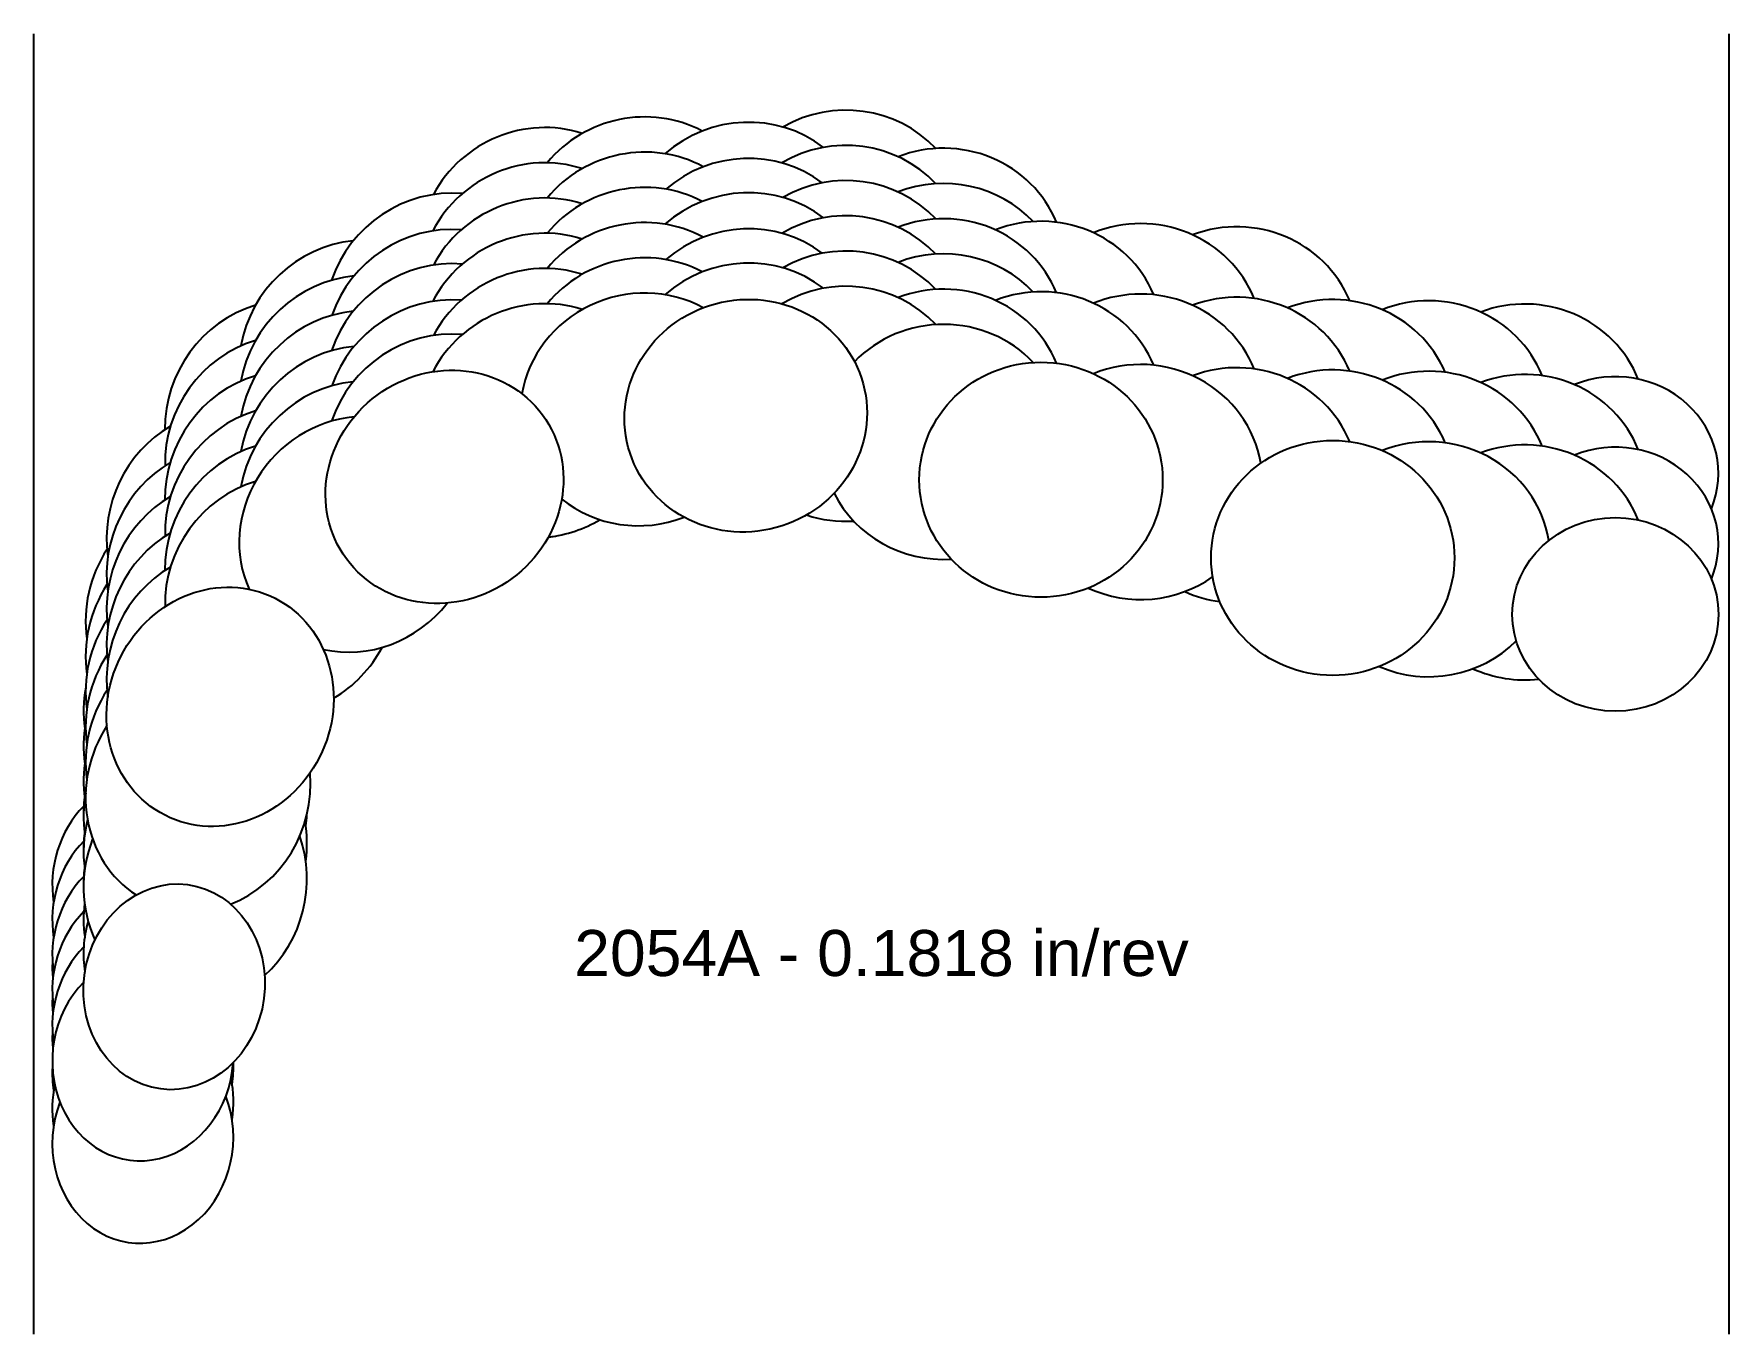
# Model space of a CAD drawing. Header units: inches. Extents: x -4.38 to 0, y -2.43 to 0.92.
import ezdxf
from ezdxf.enums import TextEntityAlignment as Align

# ---------------------------------------------------------------- set-up
doc = ezdxf.new("R2010")
doc.units = ezdxf.units.IN
doc.header["$MEASUREMENT"] = 0
for name, color, linetype, true_color in [('Blade_1', 30, 'Continuous', 0xff7f00), ('Blade_2', 7, 'Continuous', 0xcccc00), ('Blade_3', 7, 'Continuous', 0x00cc00), ('Blade_4', 7, 'Continuous', 0x00cccc), ('Blade_5', 7, 'Continuous', 0x0066cc), ('Blade_6', 190, 'Continuous', 0x7f00ff)]:
    doc.layers.add(name, color=color, linetype=linetype, true_color=true_color)
doc.layers.add('Gage_Line', color=7, linetype='Continuous')
doc.styles.get("Standard").update_dxf_attribs({"font": 'arial.ttf'})

msp = doc.modelspace()

# ---------------------------------------------------------------- linework, layer by layer
at = {"layer": 'Blade_1'}
for centre, major_axis, ratio, start_param, end_param in [((-2.5378, 0.3002), (0.3031, 0.082), 0.953001, 6.918523, 8.320958), ((-2.5378, 0.1184), (0.3031, 0.082), 0.953001, 6.918523, 8.320958), ((-1.7759, 0.1349), (0.314, 0), 0.965926, 6.668117, 8.238343), ((-3.3154, 0.1165), (0.253, 0.1859), 0.935491, 0.826355, 2.20995), ((-1.7759, -0.0469), (0.314, 0), 0.965926, 6.668117, 8.238343), ((-1.0229, -0.0669), (0.314, 0), 0.965926, 6.673614, 8.235448), ((-3.3154, -0.0653), (0.253, 0.1859), 0.935491, 0.826355, 2.20995), ((-1.0229, -0.2487), (0.314, 0), 0.965926, 6.673614, 8.235448), ((-0.2935, -0.2127), (0.266, 0), 0.939693, 5.910991, 8.262669), ((-0.2935, -0.3945), (0.266, 0), 0.939693, 5.910991, 8.262669), ((-3.8944, -0.4511), (0.1421, 0.28), 0.915332, 7.24583, 8.504147), ((-3.8944, -0.6329), (0.1421, 0.28), 0.915332, 0.962645, 2.220961), ((-4.013, -1.1737), (0.0347, 0.2637), 0.877742, 7.844844, 8.051342), ((-4.013, -1.3555), (0.0347, 0.2637), 0.877742, 7.844844, 8.1699)]:
    msp.add_ellipse(centre, major_axis=major_axis, ratio=ratio, start_param=start_param, end_param=end_param, dxfattribs=at)
for centre, major_axis, ratio in [((-2.5378, -0.0634), (0.3031, 0.082), 0.953001), ((-3.3154, -0.2471), (0.253, 0.1859), 0.935491), ((-1.7759, -0.2287), (0.314, 0), 0.965926), ((-1.0229, -0.4305), (0.314, 0), 0.965926), ((-0.2935, -0.5763), (0.266, 0), 0.939693), ((-3.8944, -0.8147), (0.1421, 0.28), 0.915332), ((-4.013, -1.5373), (0.0347, 0.2637), 0.877742)]:
    msp.add_ellipse(centre, major_axis=major_axis, ratio=ratio, dxfattribs=at)
at = {"layer": 'Blade_2'}
for centre, major_axis, ratio, start_param, end_param in [((-2.8067, 0.3164), (0.3006, 0.0909), 0.952116, 7.039326, 8.466307), ((-2.0275, 0.2326), (0.314, 0), 0.965926, 7.02524, 8.236735), ((-2.8067, 0.1346), (0.3006, 0.0909), 0.952116, 7.039326, 8.466307), ((-2.0275, 0.0508), (0.314, 0), 0.965926, 7.02524, 8.236735), ((-3.542, -0.0059), (0.2168, 0.2271), 0.933927, 7.102092, 8.477892), ((-2.8067, -0.0472), (0.3006, 0.0909), 0.952116, 7.039326, 8.982206), ((-2.0275, -0.131), (0.314, 0), 0.965926, 7.02524, 8.673994), ((-3.542, -0.1877), (0.2168, 0.2271), 0.933927, 7.102092, 8.477892), ((-3.542, -0.3695), (0.2168, 0.2271), 0.933927, 7.102092, 9.06698), ((-2.8067, -0.0472), (0.3006, 0.0909), 0.952116, 3.713286, 4.790006), ((-2.0275, -0.131), (0.314, 0), 0.965926, 3.594755, 4.776628), ((-3.9513, -0.6677), (0.104, 0.2963), 0.914798, 1.310082, 2.083947), ((-3.542, -0.3695), (0.2168, 0.2271), 0.933927, 3.65095, 4.817921), ((-3.9513, -0.8495), (0.104, 0.2963), 0.914798, 1.310082, 2.083947), ((-3.9513, -1.0313), (0.104, 0.2963), 0.914798, 1.310082, 2.924704), ((-3.9513, -1.0313), (0.104, 0.2963), 0.914798, 3.800533, 5.171934), ((-4.0938, -1.3573), (0.0316, 0.2641), 0.876991, 0.846475, 1.878486), ((-4.0938, -1.5391), (0.0316, 0.2641), 0.876991, 0.846475, 1.878486), ((-4.0938, -1.7209), (0.0316, 0.2641), 0.876991, 0.846475, 4.771751)]:
    msp.add_ellipse(centre, major_axis=major_axis, ratio=ratio, start_param=start_param, end_param=end_param, dxfattribs=at)
at = {"layer": 'Blade_3'}
for centre, major_axis, ratio, start_param, end_param in [((-2.2796, 0.3309), (0.314, 0), 0.965926, 7.022471, 8.407519), ((-3.0687, 0.2873), (0.2781, 0.1457), 0.950906, 7.03308, 8.489754), ((-2.2796, 0.1491), (0.314, 0), 0.965926, 7.022471, 8.407519), ((-3.0687, 0.1055), (0.2781, 0.1457), 0.950906, 7.03308, 8.489754), ((-1.5185, 0.129), (0.314, 0), 0.965926, 6.654607, 8.252822), ((-2.2796, -0.0327), (0.314, 0), 0.965926, 7.022471, 8.407519), ((-3.0687, -0.0763), (0.2781, 0.1457), 0.950906, 7.03308, 8.489754), ((-1.5185, -0.0528), (0.314, 0), 0.965926, 6.654607, 8.252822), ((-0.7751, -0.0702), (0.314, 0), 0.965926, 6.654659, 8.245984), ((-3.7372, -0.1644), (0.1753, 0.2605), 0.932365, 7.130384, 8.505673), ((-1.5185, -0.2346), (0.314, 0), 0.965926, 6.444332, 8.252822), ((-0.7751, -0.252), (0.314, 0), 0.965926, 6.654659, 8.245984), ((-3.7372, -0.3462), (0.1753, 0.2605), 0.932365, 7.130384, 8.505673), ((-0.7751, -0.4338), (0.314, 0), 0.965926, 6.443561, 8.245984), ((-3.7372, -0.528), (0.1753, 0.2605), 0.932365, 7.130384, 8.505673), ((-3.0687, -0.0763), (0.2781, 0.1457), 0.950906, 4.319851, 4.770415), ((-2.2796, -0.0327), (0.314, 0), 0.965926, 4.383015, 4.776351), ((-1.5185, -0.2346), (0.314, 0), 0.965926, 4.266348, 5.345065), ((-0.7751, -0.4338), (0.314, 0), 0.965926, 4.293074, 5.514568), ((-3.7372, -0.528), (0.1753, 0.2605), 0.932365, 4.237398, 4.823985), ((-3.9585, -0.9056), (0.063, 0.3076), 0.914731, 1.59666, 1.93679), ((-3.9585, -1.0874), (0.063, 0.3076), 0.914731, 1.59666, 1.93679), ((-3.9585, -1.0874), (0.063, 0.3076), 0.914731, 4.786755, 4.877024), ((-3.9585, -1.2692), (0.063, 0.3076), 0.914731, 1.385085, 2.245179), ((-3.9585, -1.2692), (0.063, 0.3076), 0.914731, 4.030882, 5.294058), ((-4.0938, -1.5699), (0.0316, 0.2641), 0.876991, 1.648433, 1.819918), ((-4.0938, -1.7517), (0.0316, 0.2641), 0.876991, 1.648433, 1.878486), ((-4.0938, -1.7517), (0.0316, 0.2641), 0.876991, 4.675965, 4.889525), ((-4.0938, -1.9335), (0.0316, 0.2641), 0.876991, 1.294458, 5.259994)]:
    msp.add_ellipse(centre, major_axis=major_axis, ratio=ratio, start_param=start_param, end_param=end_param, dxfattribs=at)
at = {"layer": 'Blade_4'}
for centre, major_axis, ratio, start_param, end_param in [((-2.5378, 0.3936), (0.3031, 0.082), 0.953001, 6.907465, 8.33141), ((-2.5378, 0.2118), (0.3031, 0.082), 0.953001, 6.907465, 8.33141), ((-3.3154, 0.2099), (0.253, 0.1859), 0.935491, 7.100743, 8.502814), ((-2.5378, 0.03), (0.3031, 0.082), 0.953001, 6.907465, 8.33141), ((-3.3154, 0.0281), (0.253, 0.1859), 0.935491, 7.100743, 8.502814), ((-3.3154, -0.1537), (0.253, 0.1859), 0.935491, 7.100743, 8.502814), ((-3.8944, -0.3576), (0.1421, 0.28), 0.915332, 0.95914, 2.229282), ((-3.8944, -0.5394), (0.1421, 0.28), 0.915332, 0.95914, 2.229282), ((-3.8944, -0.7212), (0.1421, 0.28), 0.915332, 0.95914, 2.229282), ((-4.013, -1.0803), (0.0347, 0.2637), 0.877742, 7.849413, 8.046825), ((-4.013, -1.2621), (0.0347, 0.2637), 0.877742, 7.849413, 8.046825), ((-4.013, -1.4439), (0.0347, 0.2637), 0.877742, 7.680442, 8.179595)]:
    msp.add_ellipse(centre, major_axis=major_axis, ratio=ratio, start_param=start_param, end_param=end_param, dxfattribs=at)
at = {"layer": 'Blade_5'}
for centre, major_axis, ratio, start_param, end_param in [((-2.8067, 0.4073), (0.3006, 0.0909), 0.952116, 7.04947, 8.466382), ((-2.0275, 0.3235), (0.314, 0), 0.965926, 6.662126, 8.236808), ((-2.8067, 0.2255), (0.3006, 0.0909), 0.952116, 7.04947, 8.466382), ((-2.0275, 0.1417), (0.314, 0), 0.965926, 6.662126, 8.236808), ((-1.2707, 0.1207), (0.314, 0), 0.965926, 6.664023, 8.225116), ((-3.542, 0.085), (0.2168, 0.2271), 0.933927, 7.109491, 8.477957), ((-2.8067, 0.0437), (0.3006, 0.0909), 0.952116, 7.04947, 8.466382), ((-2.0275, -0.0401), (0.314, 0), 0.965926, 6.662126, 8.236808), ((-1.2707, -0.0611), (0.314, 0), 0.965926, 6.664023, 8.225116), ((-0.5272, -0.0785), (0.314, 0), 0.965926, 6.652531, 8.225303), ((-3.542, -0.0968), (0.2168, 0.2271), 0.933927, 7.109491, 8.477957), ((-1.2707, -0.2429), (0.314, 0), 0.965926, 6.664023, 8.225116), ((-0.5272, -0.2603), (0.314, 0), 0.965926, 6.652531, 8.225303), ((-3.542, -0.2786), (0.2168, 0.2271), 0.933927, 7.109491, 8.477957), ((-0.5272, -0.4421), (0.314, 0), 0.965926, 6.652531, 8.225303), ((-3.9513, -0.5768), (0.104, 0.2963), 0.914798, 1.308956, 2.083977), ((-1.2707, -0.2429), (0.314, 0), 0.965926, 4.271768, 4.572757), ((-3.9513, -0.7586), (0.104, 0.2963), 0.914798, 1.308956, 2.083977), ((-0.5272, -0.4421), (0.314, 0), 0.965926, 4.271609, 4.826901), ((-3.9513, -0.9404), (0.104, 0.2963), 0.914798, 1.308956, 2.083977), ((-4.0938, -1.2664), (0.0316, 0.2641), 0.876991, 0.847476, 1.878521), ((-4.0938, -1.4482), (0.0316, 0.2641), 0.876991, 0.847476, 1.878521), ((-4.0938, -1.63), (0.0316, 0.2641), 0.876991, 0.847476, 1.878521)]:
    msp.add_ellipse(centre, major_axis=major_axis, ratio=ratio, start_param=start_param, end_param=end_param, dxfattribs=at)
at = {"layer": 'Blade_6'}
for centre, major_axis, ratio, start_param, end_param in [((-2.2796, 0.4218), (0.314, 0), 0.965926, 7.022471, 8.396694), ((-3.0687, 0.3782), (0.2781, 0.1457), 0.950906, 7.03308, 8.479709), ((-2.2796, 0.24), (0.314, 0), 0.965926, 7.022471, 8.396694), ((-3.0687, 0.1964), (0.2781, 0.1457), 0.950906, 7.03308, 8.479709), ((-2.2796, 0.0582), (0.314, 0), 0.965926, 7.022471, 8.396694), ((-3.0687, 0.0146), (0.2781, 0.1457), 0.950906, 7.03308, 8.479709), ((-3.7372, -0.0735), (0.1753, 0.2605), 0.932365, 7.130384, 8.497548), ((-3.7372, -0.2553), (0.1753, 0.2605), 0.932365, 7.130384, 8.497548), ((-3.7372, -0.4371), (0.1753, 0.2605), 0.932365, 7.130384, 8.497548), ((-3.0701, -0.1271), (0.2391, 0.1165), 0.936923, 4.370075, 4.46567), ((-3.9585, -0.8147), (0.063, 0.3076), 0.914731, 1.59666, 1.93682), ((-3.9585, -0.9965), (0.063, 0.3076), 0.914731, 1.59666, 1.93682), ((-3.9585, -1.1783), (0.063, 0.3076), 0.914731, 1.522935, 1.93682), ((-3.9585, -1.1783), (0.063, 0.3076), 0.914731, 4.786726, 5.116661), ((-4.0938, -1.479), (0.0316, 0.2641), 0.876991, 1.648433, 1.819953), ((-4.0938, -1.6608), (0.0316, 0.2641), 0.876991, 1.648433, 1.819953), ((-4.0938, -1.8426), (0.0316, 0.2641), 0.876991, 1.475201, 1.878521), ((-4.0938, -1.8426), (0.0316, 0.2641), 0.876991, 4.67593, 5.07925)]:
    msp.add_ellipse(centre, major_axis=major_axis, ratio=ratio, start_param=start_param, end_param=end_param, dxfattribs=at)
at = {"layer": 'Gage_Line'}
for p, q in [((-4.375, -2.4335), (-4.375, 0.9218)), ((0, -2.4335), (0, 0.9218))]:
    msp.add_line(p, q, dxfattribs=at)

# ---------------------------------------------------------------- texts
msp.add_text('2054A - 0.1818 in/rev', height=0.11875).set_placement((-2.1875, -1.4501), align=Align.MIDDLE_CENTER)

doc.saveas('drawing.dxf')
